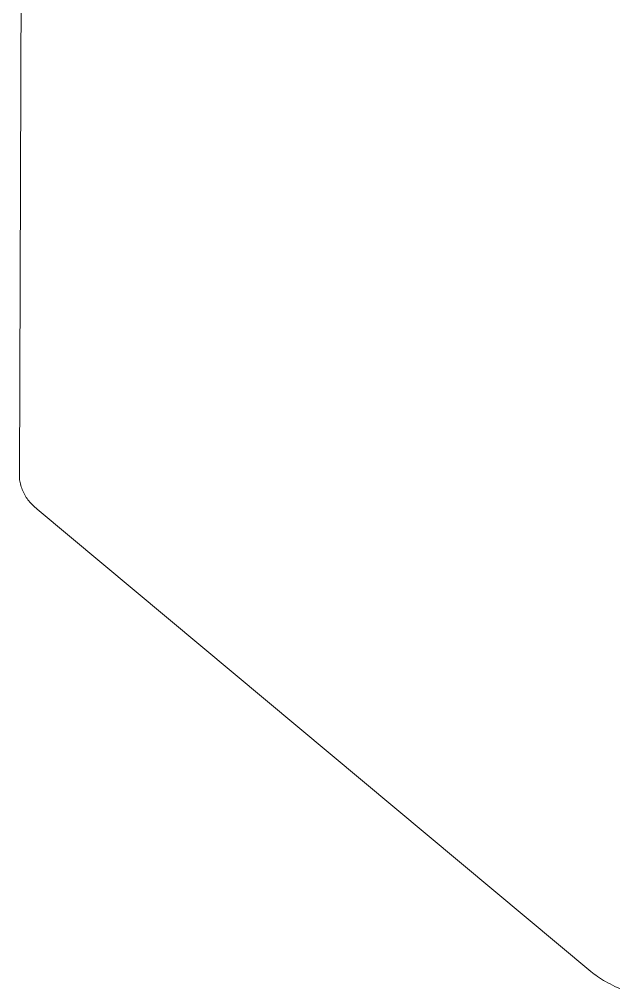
# Model space of a CAD drawing. Header units: inches. Extents: x 48 to 364, y 83 to 304.
# Drawn here: x 146.71 to 148.887, y 126.976 to 130.497 of the extents above; entities that cross this region are included whole.
import ezdxf

# ---------------------------------------------------------------- set-up
doc = ezdxf.new("R2010")
doc.units = ezdxf.units.IN
doc.header["$MEASUREMENT"] = 0
doc.layers.add('DIMS', color=7, linetype='Continuous')

# ---------------------------------------------------------------- blocks, each defined once
blk = doc.blocks.new('block 4009')
at = {"layer": 'DIMS', "color": 7, "lineweight": 18, "true_color": 0xffffff}
blk.add_lwpolyline([(148.7864, 127.0386), (148.7923, 127.0338)], dxfattribs=at)
blk = doc.blocks.new('block 4008')
at = {"layer": 'DIMS'}
blk.add_blockref('block 4009', (0, 0), dxfattribs=at)
blk = doc.blocks.new('block 4007')
at = {"layer": 'DIMS'}
blk.add_blockref('block 4008', (0, 0), dxfattribs=at)
blk = doc.blocks.new('block 4012')
at = {"layer": 'DIMS', "color": 7, "lineweight": 18, "true_color": 0xffffff}
blk.add_lwpolyline([(148.7923, 127.0338), (148.7982, 127.0293)], dxfattribs=at)
blk = doc.blocks.new('block 4011')
at = {"layer": 'DIMS'}
blk.add_blockref('block 4012', (0, 0), dxfattribs=at)
blk = doc.blocks.new('block 4010')
at = {"layer": 'DIMS'}
blk.add_blockref('block 4011', (0, 0), dxfattribs=at)
blk = doc.blocks.new('block 4015')
at = {"layer": 'DIMS', "color": 7, "lineweight": 18, "true_color": 0xffffff}
blk.add_lwpolyline([(148.7982, 127.0293), (148.8047, 127.0245)], dxfattribs=at)
blk = doc.blocks.new('block 4014')
at = {"layer": 'DIMS'}
blk.add_blockref('block 4015', (0, 0), dxfattribs=at)
blk = doc.blocks.new('block 4013')
at = {"layer": 'DIMS'}
blk.add_blockref('block 4014', (0, 0), dxfattribs=at)
blk = doc.blocks.new('block 4018')
at = {"layer": 'DIMS', "color": 7, "lineweight": 18, "true_color": 0xffffff}
blk.add_lwpolyline([(148.8047, 127.0245), (148.8109, 127.02)], dxfattribs=at)
blk = doc.blocks.new('block 4017')
at = {"layer": 'DIMS'}
blk.add_blockref('block 4018', (0, 0), dxfattribs=at)
blk = doc.blocks.new('block 4016')
at = {"layer": 'DIMS'}
blk.add_blockref('block 4017', (0, 0), dxfattribs=at)
blk = doc.blocks.new('block 4021')
at = {"layer": 'DIMS', "color": 7, "lineweight": 18, "true_color": 0xffffff}
blk.add_lwpolyline([(148.8109, 127.02), (148.8178, 127.0155)], dxfattribs=at)
blk = doc.blocks.new('block 4020')
at = {"layer": 'DIMS'}
blk.add_blockref('block 4021', (0, 0), dxfattribs=at)
blk = doc.blocks.new('block 4019')
at = {"layer": 'DIMS'}
blk.add_blockref('block 4020', (0, 0), dxfattribs=at)
blk = doc.blocks.new('block 4024')
at = {"layer": 'DIMS', "color": 7, "lineweight": 18, "true_color": 0xffffff}
blk.add_lwpolyline([(148.8178, 127.0155), (148.8247, 127.0107)], dxfattribs=at)
blk = doc.blocks.new('block 4023')
at = {"layer": 'DIMS'}
blk.add_blockref('block 4024', (0, 0), dxfattribs=at)
blk = doc.blocks.new('block 4022')
at = {"layer": 'DIMS'}
blk.add_blockref('block 4023', (0, 0), dxfattribs=at)
blk = doc.blocks.new('block 4027')
at = {"layer": 'DIMS', "color": 7, "lineweight": 18, "true_color": 0xffffff}
blk.add_lwpolyline([(148.8247, 127.0107), (148.8323, 127.0062)], dxfattribs=at)
blk = doc.blocks.new('block 4026')
at = {"layer": 'DIMS'}
blk.add_blockref('block 4027', (0, 0), dxfattribs=at)
blk = doc.blocks.new('block 4025')
at = {"layer": 'DIMS'}
blk.add_blockref('block 4026', (0, 0), dxfattribs=at)
blk = doc.blocks.new('block 4030')
at = {"layer": 'DIMS', "color": 7, "lineweight": 18, "true_color": 0xffffff}
blk.add_lwpolyline([(148.8323, 127.0062), (148.8398, 127.0021)], dxfattribs=at)
blk = doc.blocks.new('block 4029')
at = {"layer": 'DIMS'}
blk.add_blockref('block 4030', (0, 0), dxfattribs=at)
blk = doc.blocks.new('block 4028')
at = {"layer": 'DIMS'}
blk.add_blockref('block 4029', (0, 0), dxfattribs=at)
blk = doc.blocks.new('block 4033')
at = {"layer": 'DIMS', "color": 7, "lineweight": 18, "true_color": 0xffffff}
blk.add_lwpolyline([(148.8398, 127.0021), (148.8485, 126.9972)], dxfattribs=at)
blk = doc.blocks.new('block 4032')
at = {"layer": 'DIMS'}
blk.add_blockref('block 4033', (0, 0), dxfattribs=at)
blk = doc.blocks.new('block 4031')
at = {"layer": 'DIMS'}
blk.add_blockref('block 4032', (0, 0), dxfattribs=at)
blk = doc.blocks.new('block 4036')
at = {"layer": 'DIMS', "color": 7, "lineweight": 18, "true_color": 0xffffff}
blk.add_lwpolyline([(148.8485, 126.9972), (148.8567, 126.9931)], dxfattribs=at)
blk = doc.blocks.new('block 4035')
at = {"layer": 'DIMS'}
blk.add_blockref('block 4036', (0, 0), dxfattribs=at)
blk = doc.blocks.new('block 4034')
at = {"layer": 'DIMS'}
blk.add_blockref('block 4035', (0, 0), dxfattribs=at)
blk = doc.blocks.new('block 4039')
at = {"layer": 'DIMS', "color": 7, "lineweight": 18, "true_color": 0xffffff}
blk.add_lwpolyline([(148.8567, 126.9931), (148.8646, 126.989)], dxfattribs=at)
blk = doc.blocks.new('block 4038')
at = {"layer": 'DIMS'}
blk.add_blockref('block 4039', (0, 0), dxfattribs=at)
blk = doc.blocks.new('block 4037')
at = {"layer": 'DIMS'}
blk.add_blockref('block 4038', (0, 0), dxfattribs=at)
blk = doc.blocks.new('block 4042')
at = {"layer": 'DIMS', "color": 7, "lineweight": 18, "true_color": 0xffffff}
blk.add_lwpolyline([(148.8646, 126.989), (148.8736, 126.9845)], dxfattribs=at)
blk = doc.blocks.new('block 4041')
at = {"layer": 'DIMS'}
blk.add_blockref('block 4042', (0, 0), dxfattribs=at)
blk = doc.blocks.new('block 4040')
at = {"layer": 'DIMS'}
blk.add_blockref('block 4041', (0, 0), dxfattribs=at)
blk = doc.blocks.new('block 4045')
at = {"layer": 'DIMS', "color": 7, "lineweight": 18, "true_color": 0xffffff}
blk.add_lwpolyline([(148.8736, 126.9845), (148.8822, 126.9804)], dxfattribs=at)
blk = doc.blocks.new('block 4044')
at = {"layer": 'DIMS'}
blk.add_blockref('block 4045', (0, 0), dxfattribs=at)
blk = doc.blocks.new('block 4043')
at = {"layer": 'DIMS'}
blk.add_blockref('block 4044', (0, 0), dxfattribs=at)
blk = doc.blocks.new('block 4048')
at = {"layer": 'DIMS', "color": 7, "lineweight": 18, "true_color": 0xffffff}
blk.add_lwpolyline([(148.8822, 126.9804), (148.8922, 126.9762)], dxfattribs=at)
blk = doc.blocks.new('block 4047')
at = {"layer": 'DIMS'}
blk.add_blockref('block 4048', (0, 0), dxfattribs=at)
blk = doc.blocks.new('block 4046')
at = {"layer": 'DIMS'}
blk.add_blockref('block 4047', (0, 0), dxfattribs=at)
blk = doc.blocks.new('block 4126')
at = {"layer": 'DIMS', "color": 7, "lineweight": 18, "true_color": 0xffffff}
blk.add_lwpolyline([(146.7752, 128.7181), (148.7864, 127.0386)], dxfattribs=at)
blk = doc.blocks.new('block 4125')
at = {"layer": 'DIMS'}
blk.add_blockref('block 4126', (0, 0), dxfattribs=at)
blk = doc.blocks.new('block 4124')
at = {"layer": 'DIMS'}
blk.add_blockref('block 4125', (0, 0), dxfattribs=at)
blk = doc.blocks.new('block 4129')
at = {"layer": 'DIMS', "color": 7, "lineweight": 18, "true_color": 0xffffff}
blk.add_lwpolyline([(146.7101, 128.8355), (146.7101, 128.83)], dxfattribs=at)
blk = doc.blocks.new('block 4128')
at = {"layer": 'DIMS'}
blk.add_blockref('block 4129', (0, 0), dxfattribs=at)
blk = doc.blocks.new('block 4127')
at = {"layer": 'DIMS'}
blk.add_blockref('block 4128', (0, 0), dxfattribs=at)
blk = doc.blocks.new('block 4132')
at = {"layer": 'DIMS', "color": 7, "lineweight": 18, "true_color": 0xffffff}
blk.add_lwpolyline([(146.7101, 128.83), (146.7111, 128.8245)], dxfattribs=at)
blk = doc.blocks.new('block 4131')
at = {"layer": 'DIMS'}
blk.add_blockref('block 4132', (0, 0), dxfattribs=at)
blk = doc.blocks.new('block 4130')
at = {"layer": 'DIMS'}
blk.add_blockref('block 4131', (0, 0), dxfattribs=at)
blk = doc.blocks.new('block 4135')
at = {"layer": 'DIMS', "color": 7, "lineweight": 18, "true_color": 0xffffff}
blk.add_lwpolyline([(146.7111, 128.8245), (146.7118, 128.8197)], dxfattribs=at)
blk = doc.blocks.new('block 4134')
at = {"layer": 'DIMS'}
blk.add_blockref('block 4135', (0, 0), dxfattribs=at)
blk = doc.blocks.new('block 4133')
at = {"layer": 'DIMS'}
blk.add_blockref('block 4134', (0, 0), dxfattribs=at)
blk = doc.blocks.new('block 4138')
at = {"layer": 'DIMS', "color": 7, "lineweight": 18, "true_color": 0xffffff}
blk.add_lwpolyline([(146.7118, 128.8197), (146.7128, 128.8149)], dxfattribs=at)
blk = doc.blocks.new('block 4137')
at = {"layer": 'DIMS'}
blk.add_blockref('block 4138', (0, 0), dxfattribs=at)
blk = doc.blocks.new('block 4136')
at = {"layer": 'DIMS'}
blk.add_blockref('block 4137', (0, 0), dxfattribs=at)
blk = doc.blocks.new('block 4141')
at = {"layer": 'DIMS', "color": 7, "lineweight": 18, "true_color": 0xffffff}
blk.add_lwpolyline([(146.7128, 128.8149), (146.7139, 128.8094)], dxfattribs=at)
blk = doc.blocks.new('block 4140')
at = {"layer": 'DIMS'}
blk.add_blockref('block 4141', (0, 0), dxfattribs=at)
blk = doc.blocks.new('block 4139')
at = {"layer": 'DIMS'}
blk.add_blockref('block 4140', (0, 0), dxfattribs=at)
blk = doc.blocks.new('block 4144')
at = {"layer": 'DIMS', "color": 7, "lineweight": 18, "true_color": 0xffffff}
blk.add_lwpolyline([(146.7139, 128.8094), (146.7152, 128.8042)], dxfattribs=at)
blk = doc.blocks.new('block 4143')
at = {"layer": 'DIMS'}
blk.add_blockref('block 4144', (0, 0), dxfattribs=at)
blk = doc.blocks.new('block 4142')
at = {"layer": 'DIMS'}
blk.add_blockref('block 4143', (0, 0), dxfattribs=at)
blk = doc.blocks.new('block 4147')
at = {"layer": 'DIMS', "color": 7, "lineweight": 18, "true_color": 0xffffff}
blk.add_lwpolyline([(146.7152, 128.8042), (146.7166, 128.799)], dxfattribs=at)
blk = doc.blocks.new('block 4146')
at = {"layer": 'DIMS'}
blk.add_blockref('block 4147', (0, 0), dxfattribs=at)
blk = doc.blocks.new('block 4145')
at = {"layer": 'DIMS'}
blk.add_blockref('block 4146', (0, 0), dxfattribs=at)
blk = doc.blocks.new('block 4150')
at = {"layer": 'DIMS', "color": 7, "lineweight": 18, "true_color": 0xffffff}
blk.add_lwpolyline([(146.7166, 128.799), (146.7187, 128.7939)], dxfattribs=at)
blk = doc.blocks.new('block 4149')
at = {"layer": 'DIMS'}
blk.add_blockref('block 4150', (0, 0), dxfattribs=at)
blk = doc.blocks.new('block 4148')
at = {"layer": 'DIMS'}
blk.add_blockref('block 4149', (0, 0), dxfattribs=at)
blk = doc.blocks.new('block 4153')
at = {"layer": 'DIMS', "color": 7, "lineweight": 18, "true_color": 0xffffff}
blk.add_lwpolyline([(146.7187, 128.7939), (146.7204, 128.7887)], dxfattribs=at)
blk = doc.blocks.new('block 4152')
at = {"layer": 'DIMS'}
blk.add_blockref('block 4153', (0, 0), dxfattribs=at)
blk = doc.blocks.new('block 4151')
at = {"layer": 'DIMS'}
blk.add_blockref('block 4152', (0, 0), dxfattribs=at)
blk = doc.blocks.new('block 4156')
at = {"layer": 'DIMS', "color": 7, "lineweight": 18, "true_color": 0xffffff}
blk.add_lwpolyline([(146.7204, 128.7887), (146.7225, 128.7839)], dxfattribs=at)
blk = doc.blocks.new('block 4155')
at = {"layer": 'DIMS'}
blk.add_blockref('block 4156', (0, 0), dxfattribs=at)
blk = doc.blocks.new('block 4154')
at = {"layer": 'DIMS'}
blk.add_blockref('block 4155', (0, 0), dxfattribs=at)
blk = doc.blocks.new('block 4159')
at = {"layer": 'DIMS', "color": 7, "lineweight": 18, "true_color": 0xffffff}
blk.add_lwpolyline([(146.7225, 128.7839), (146.7245, 128.779)], dxfattribs=at)
blk = doc.blocks.new('block 4158')
at = {"layer": 'DIMS'}
blk.add_blockref('block 4159', (0, 0), dxfattribs=at)
blk = doc.blocks.new('block 4157')
at = {"layer": 'DIMS'}
blk.add_blockref('block 4158', (0, 0), dxfattribs=at)
blk = doc.blocks.new('block 4162')
at = {"layer": 'DIMS', "color": 7, "lineweight": 18, "true_color": 0xffffff}
blk.add_lwpolyline([(146.7245, 128.779), (146.727, 128.7742)], dxfattribs=at)
blk = doc.blocks.new('block 4161')
at = {"layer": 'DIMS'}
blk.add_blockref('block 4162', (0, 0), dxfattribs=at)
blk = doc.blocks.new('block 4160')
at = {"layer": 'DIMS'}
blk.add_blockref('block 4161', (0, 0), dxfattribs=at)
blk = doc.blocks.new('block 4165')
at = {"layer": 'DIMS', "color": 7, "lineweight": 18, "true_color": 0xffffff}
blk.add_lwpolyline([(146.727, 128.7742), (146.7294, 128.7694)], dxfattribs=at)
blk = doc.blocks.new('block 4164')
at = {"layer": 'DIMS'}
blk.add_blockref('block 4165', (0, 0), dxfattribs=at)
blk = doc.blocks.new('block 4163')
at = {"layer": 'DIMS'}
blk.add_blockref('block 4164', (0, 0), dxfattribs=at)
blk = doc.blocks.new('block 4168')
at = {"layer": 'DIMS', "color": 7, "lineweight": 18, "true_color": 0xffffff}
blk.add_lwpolyline([(146.7294, 128.7694), (146.7321, 128.7646)], dxfattribs=at)
blk = doc.blocks.new('block 4167')
at = {"layer": 'DIMS'}
blk.add_blockref('block 4168', (0, 0), dxfattribs=at)
blk = doc.blocks.new('block 4166')
at = {"layer": 'DIMS'}
blk.add_blockref('block 4167', (0, 0), dxfattribs=at)
blk = doc.blocks.new('block 4171')
at = {"layer": 'DIMS', "color": 7, "lineweight": 18, "true_color": 0xffffff}
blk.add_lwpolyline([(146.7321, 128.7646), (146.7349, 128.7604)], dxfattribs=at)
blk = doc.blocks.new('block 4170')
at = {"layer": 'DIMS'}
blk.add_blockref('block 4171', (0, 0), dxfattribs=at)
blk = doc.blocks.new('block 4169')
at = {"layer": 'DIMS'}
blk.add_blockref('block 4170', (0, 0), dxfattribs=at)
blk = doc.blocks.new('block 4174')
at = {"layer": 'DIMS', "color": 7, "lineweight": 18, "true_color": 0xffffff}
blk.add_lwpolyline([(146.7349, 128.7604), (146.738, 128.7563)], dxfattribs=at)
blk = doc.blocks.new('block 4173')
at = {"layer": 'DIMS'}
blk.add_blockref('block 4174', (0, 0), dxfattribs=at)
blk = doc.blocks.new('block 4172')
at = {"layer": 'DIMS'}
blk.add_blockref('block 4173', (0, 0), dxfattribs=at)
blk = doc.blocks.new('block 4177')
at = {"layer": 'DIMS', "color": 7, "lineweight": 18, "true_color": 0xffffff}
blk.add_lwpolyline([(146.738, 128.7563), (146.7411, 128.7515)], dxfattribs=at)
blk = doc.blocks.new('block 4176')
at = {"layer": 'DIMS'}
blk.add_blockref('block 4177', (0, 0), dxfattribs=at)
blk = doc.blocks.new('block 4175')
at = {"layer": 'DIMS'}
blk.add_blockref('block 4176', (0, 0), dxfattribs=at)
blk = doc.blocks.new('block 4180')
at = {"layer": 'DIMS', "color": 7, "lineweight": 18, "true_color": 0xffffff}
blk.add_lwpolyline([(146.7411, 128.7515), (146.7442, 128.7474)], dxfattribs=at)
blk = doc.blocks.new('block 4179')
at = {"layer": 'DIMS'}
blk.add_blockref('block 4180', (0, 0), dxfattribs=at)
blk = doc.blocks.new('block 4178')
at = {"layer": 'DIMS'}
blk.add_blockref('block 4179', (0, 0), dxfattribs=at)
blk = doc.blocks.new('block 4183')
at = {"layer": 'DIMS', "color": 7, "lineweight": 18, "true_color": 0xffffff}
blk.add_lwpolyline([(146.7442, 128.7474), (146.7476, 128.7432)], dxfattribs=at)
blk = doc.blocks.new('block 4182')
at = {"layer": 'DIMS'}
blk.add_blockref('block 4183', (0, 0), dxfattribs=at)
blk = doc.blocks.new('block 4181')
at = {"layer": 'DIMS'}
blk.add_blockref('block 4182', (0, 0), dxfattribs=at)
blk = doc.blocks.new('block 4186')
at = {"layer": 'DIMS', "color": 7, "lineweight": 18, "true_color": 0xffffff}
blk.add_lwpolyline([(146.7476, 128.7432), (146.7514, 128.7391)], dxfattribs=at)
blk = doc.blocks.new('block 4185')
at = {"layer": 'DIMS'}
blk.add_blockref('block 4186', (0, 0), dxfattribs=at)
blk = doc.blocks.new('block 4184')
at = {"layer": 'DIMS'}
blk.add_blockref('block 4185', (0, 0), dxfattribs=at)
blk = doc.blocks.new('block 4189')
at = {"layer": 'DIMS', "color": 7, "lineweight": 18, "true_color": 0xffffff}
blk.add_lwpolyline([(146.7514, 128.7391), (146.7552, 128.7356)], dxfattribs=at)
blk = doc.blocks.new('block 4188')
at = {"layer": 'DIMS'}
blk.add_blockref('block 4189', (0, 0), dxfattribs=at)
blk = doc.blocks.new('block 4187')
at = {"layer": 'DIMS'}
blk.add_blockref('block 4188', (0, 0), dxfattribs=at)
blk = doc.blocks.new('block 4192')
at = {"layer": 'DIMS', "color": 7, "lineweight": 18, "true_color": 0xffffff}
blk.add_lwpolyline([(146.7552, 128.7356), (146.759, 128.7318)], dxfattribs=at)
blk = doc.blocks.new('block 4191')
at = {"layer": 'DIMS'}
blk.add_blockref('block 4192', (0, 0), dxfattribs=at)
blk = doc.blocks.new('block 4190')
at = {"layer": 'DIMS'}
blk.add_blockref('block 4191', (0, 0), dxfattribs=at)
blk = doc.blocks.new('block 4195')
at = {"layer": 'DIMS', "color": 7, "lineweight": 18, "true_color": 0xffffff}
blk.add_lwpolyline([(146.759, 128.7318), (146.7624, 128.7281)], dxfattribs=at)
blk = doc.blocks.new('block 4194')
at = {"layer": 'DIMS'}
blk.add_blockref('block 4195', (0, 0), dxfattribs=at)
blk = doc.blocks.new('block 4193')
at = {"layer": 'DIMS'}
blk.add_blockref('block 4194', (0, 0), dxfattribs=at)
blk = doc.blocks.new('block 4198')
at = {"layer": 'DIMS', "color": 7, "lineweight": 18, "true_color": 0xffffff}
blk.add_lwpolyline([(146.7624, 128.7281), (146.7666, 128.7246)], dxfattribs=at)
blk = doc.blocks.new('block 4197')
at = {"layer": 'DIMS'}
blk.add_blockref('block 4198', (0, 0), dxfattribs=at)
blk = doc.blocks.new('block 4196')
at = {"layer": 'DIMS'}
blk.add_blockref('block 4197', (0, 0), dxfattribs=at)
blk = doc.blocks.new('block 4201')
at = {"layer": 'DIMS', "color": 7, "lineweight": 18, "true_color": 0xffffff}
blk.add_lwpolyline([(146.7666, 128.7246), (146.7714, 128.7212)], dxfattribs=at)
blk = doc.blocks.new('block 4200')
at = {"layer": 'DIMS'}
blk.add_blockref('block 4201', (0, 0), dxfattribs=at)
blk = doc.blocks.new('block 4199')
at = {"layer": 'DIMS'}
blk.add_blockref('block 4200', (0, 0), dxfattribs=at)
blk = doc.blocks.new('block 4204')
at = {"layer": 'DIMS', "color": 7, "lineweight": 18, "true_color": 0xffffff}
blk.add_lwpolyline([(146.7714, 128.7212), (146.7752, 128.7181)], dxfattribs=at)
blk = doc.blocks.new('block 4203')
at = {"layer": 'DIMS'}
blk.add_blockref('block 4204', (0, 0), dxfattribs=at)
blk = doc.blocks.new('block 4202')
at = {"layer": 'DIMS'}
blk.add_blockref('block 4203', (0, 0), dxfattribs=at)
blk = doc.blocks.new('block 4387')
at = {"layer": 'DIMS', "color": 7, "lineweight": 18, "true_color": 0xffffff}
blk.add_lwpolyline([(146.7101, 128.8355), (146.8003, 155.3593)], dxfattribs=at)
blk = doc.blocks.new('block 4386')
at = {"layer": 'DIMS'}
blk.add_blockref('block 4387', (0, 0), dxfattribs=at)
blk = doc.blocks.new('block 4385')
at = {"layer": 'DIMS'}
blk.add_blockref('block 4386', (0, 0), dxfattribs=at)

msp = doc.modelspace()

# ---------------------------------------------------------------- block references
at = {"layer": 'DIMS'}
for name in ['block 4385', 'block 4127', 'block 4130', 'block 4133', 'block 4136', 'block 4139', 'block 4142', 'block 4145', 'block 4148', 'block 4151', 'block 4154', 'block 4157', 'block 4160', 'block 4163', 'block 4166', 'block 4169', 'block 4172', 'block 4175', 'block 4178', 'block 4181', 'block 4184', 'block 4187', 'block 4190', 'block 4193', 'block 4196', 'block 4199', 'block 4202', 'block 4124', 'block 4007', 'block 4010', 'block 4013', 'block 4016', 'block 4019', 'block 4022', 'block 4025', 'block 4028', 'block 4031', 'block 4034', 'block 4037', 'block 4040', 'block 4043', 'block 4046']:
    msp.add_blockref(name, (0, 0), dxfattribs=at)

doc.saveas('drawing.dxf')
